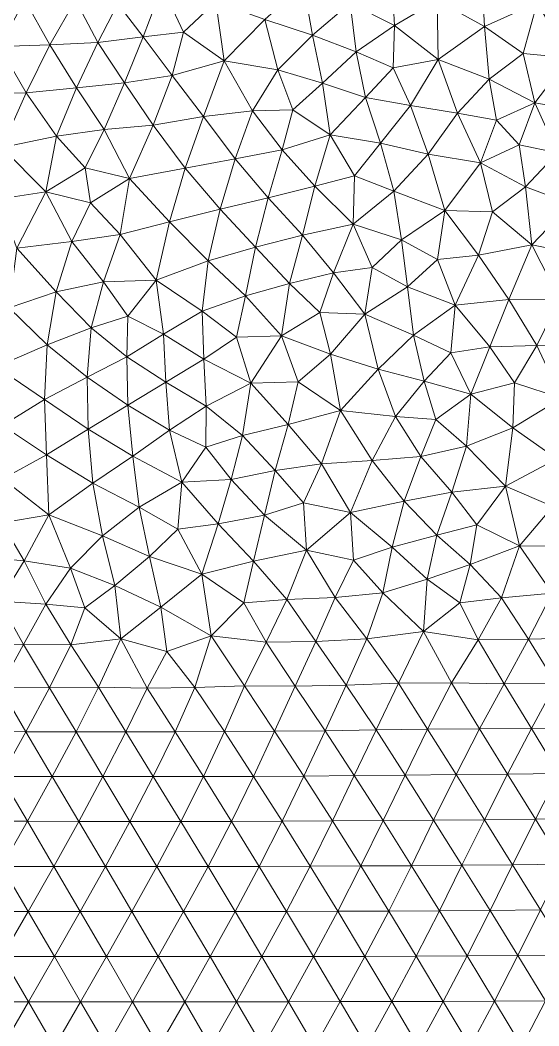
# Model space of a CAD drawing. Extents: x 1.2 to 53.9, y -43.5 to 3.2.
# Drawn here: x 10.079 to 12.069, y -39.283 to -35.426 of the extents above; entities that cross this region are included whole.
import ezdxf

# ---------------------------------------------------------------- set-up
doc = ezdxf.new("R2010")
doc.units = 0
doc.header["$MEASUREMENT"] = 0
doc.layers.add('layer', color=7, linetype='Continuous')

msp = doc.modelspace()

# ---------------------------------------------------------------- linework, layer by layer
at = {"layer": 'layer', "color": 47, "lineweight": 9}
for points in [[(11.5152, -35.4469), (11.5037, -35.2386), (11.3451, -35.3618)], [(11.5152, -35.4469), (11.679, -35.3507), (11.5037, -35.2386)], [(11.679, -35.3507), (11.8606, -35.4507), (11.8482, -35.2153)], [(11.8606, -35.4507), (12.0628, -35.3602), (11.8482, -35.2153)], [(11.2001, -35.4845), (11.1663, -35.2901), (11.0174, -35.4242)], [(11.2001, -35.4845), (11.3451, -35.3618), (11.1663, -35.2901)], [(10.5506, -35.491), (10.624, -35.2973), (10.4533, -35.3641)], [(10.7057, -35.4726), (10.624, -35.2973), (10.5506, -35.491)], [(10.7057, -35.4726), (10.8303, -35.3569), (10.624, -35.2973)], [(10.0973, -35.3496), (9.899, -35.3515), (9.9986, -35.5273)], [(10.0973, -35.3496), (9.9986, -35.5273), (10.1934, -35.5207)], [(10.2909, -35.3487), (10.0973, -35.3496), (10.1934, -35.5207)], [(10.3773, -35.5122), (10.2909, -35.3487), (10.1934, -35.5207)], [(10.3773, -35.5122), (10.4533, -35.3641), (10.2909, -35.3487)], [(10.5506, -35.491), (10.4533, -35.3641), (10.3773, -35.5122)], [(10.8618, -35.5826), (10.8303, -35.3569), (10.7057, -35.4726)], [(10.8618, -35.5826), (11.0174, -35.4242), (10.8303, -35.3569)], [(11.3689, -35.5485), (11.3451, -35.3618), (11.2001, -35.4845)], [(11.3689, -35.5485), (11.5152, -35.4469), (11.3451, -35.3618)], [(11.683, -35.5773), (11.679, -35.3507), (11.5152, -35.4469)], [(11.683, -35.5773), (11.8606, -35.4507), (11.679, -35.3507)], [(11.8606, -35.4507), (12.0087, -35.5547), (12.0628, -35.3602)], [(12.0087, -35.5547), (12.1852, -35.571), (12.0628, -35.3602)], [(12.1852, -35.571), (12.2976, -35.3851), (12.0628, -35.3602)], [(11.068, -35.6171), (11.0174, -35.4242), (10.8618, -35.5826)], [(11.068, -35.6171), (11.2001, -35.4845), (11.0174, -35.4242)], [(10.6617, -35.639), (10.7057, -35.4726), (10.5506, -35.491)], [(10.8618, -35.5826), (10.7057, -35.4726), (10.6617, -35.639)], [(11.51, -35.6089), (11.5152, -35.4469), (11.3689, -35.5485)], [(11.683, -35.5773), (11.5152, -35.4469), (11.51, -35.6089)], [(11.8787, -35.6526), (11.8606, -35.4507), (11.683, -35.5773)], [(11.8787, -35.6526), (12.0087, -35.5547), (11.8606, -35.4507)], [(10.1934, -35.5207), (9.9986, -35.5273), (10.1023, -35.7048)], [(10.2954, -35.6866), (10.1934, -35.5207), (10.1023, -35.7048)], [(10.2954, -35.6866), (10.3773, -35.5122), (10.1934, -35.5207)], [(10.4795, -35.6668), (10.3773, -35.5122), (10.2954, -35.6866)], [(10.4795, -35.6668), (10.5506, -35.491), (10.3773, -35.5122)], [(10.6617, -35.639), (10.5506, -35.491), (10.4795, -35.6668)], [(11.2387, -35.6681), (11.2001, -35.4845), (11.068, -35.6171)], [(11.2387, -35.6681), (11.3689, -35.5485), (11.2001, -35.4845)], [(10.1023, -35.7048), (9.9986, -35.5273), (9.9007, -35.7106)], [(11.4042, -35.7233), (11.3689, -35.5485), (11.2387, -35.6681)], [(11.51, -35.6089), (11.3689, -35.5485), (11.4042, -35.7233)], [(12.0543, -35.7435), (12.0087, -35.5547), (11.8787, -35.6526)], [(12.0543, -35.7435), (12.1852, -35.571), (12.0087, -35.5547)], [(10.7828, -35.796), (10.8618, -35.5826), (10.6617, -35.639)], [(10.9701, -35.7744), (10.8618, -35.5826), (10.7828, -35.796)], [(10.9701, -35.7744), (11.068, -35.6171), (10.8618, -35.5826)], [(11.5771, -35.7543), (11.683, -35.5773), (11.51, -35.6089)], [(11.7565, -35.7838), (11.683, -35.5773), (11.5771, -35.7543)], [(11.7565, -35.7838), (11.8787, -35.6526), (11.683, -35.5773)], [(12.2646, -35.7806), (12.1852, -35.571), (12.0543, -35.7435)], [(11.1253, -35.77), (11.068, -35.6171), (10.9701, -35.7744)], [(11.1253, -35.77), (11.2387, -35.6681), (11.068, -35.6171)], [(11.5771, -35.7543), (11.51, -35.6089), (11.4042, -35.7233)], [(10.4017, -35.8464), (10.4795, -35.6668), (10.2954, -35.6866)], [(10.5894, -35.8292), (10.4795, -35.6668), (10.4017, -35.8464)], [(10.5894, -35.8292), (10.6617, -35.639), (10.4795, -35.6668)], [(10.7828, -35.796), (10.6617, -35.639), (10.5894, -35.8292)], [(11.2691, -35.8669), (11.2387, -35.6681), (11.1253, -35.77)], [(11.2691, -35.8669), (11.4042, -35.7233), (11.2387, -35.6681)], [(11.9067, -35.8103), (11.8787, -35.6526), (11.7565, -35.7838)], [(12.0543, -35.7435), (11.8787, -35.6526), (11.9067, -35.8103)], [(10.0082, -35.9149), (10.1023, -35.7048), (9.9007, -35.7106)], [(10.2187, -35.8713), (10.1023, -35.7048), (10.0082, -35.9149)], [(10.2187, -35.8713), (10.2954, -35.6866), (10.1023, -35.7048)], [(10.4017, -35.8464), (10.2954, -35.6866), (10.2187, -35.8713)], [(11.4617, -35.8978), (11.4042, -35.7233), (11.2691, -35.8669)], [(11.4617, -35.8978), (11.5771, -35.7543), (11.4042, -35.7233)], [(11.994, -35.9047), (12.0543, -35.7435), (11.9067, -35.8103)], [(12.1414, -35.9351), (12.0543, -35.7435), (11.994, -35.9047)], [(12.1414, -35.9351), (12.2646, -35.7806), (12.0543, -35.7435)], [(10.9035, -35.958), (10.9701, -35.7744), (10.7828, -35.796)], [(11.0838, -35.9236), (10.9701, -35.7744), (10.9035, -35.958)], [(11.0838, -35.9236), (11.1253, -35.77), (10.9701, -35.7744)], [(11.2691, -35.8669), (11.1253, -35.77), (11.0838, -35.9236)], [(11.644, -35.9407), (11.5771, -35.7543), (11.4617, -35.8978)], [(11.644, -35.9407), (11.7565, -35.7838), (11.5771, -35.7543)], [(11.846, -35.9741), (11.7565, -35.7838), (11.644, -35.9407)], [(11.846, -35.9741), (11.9067, -35.8103), (11.7565, -35.7838)], [(10.4988, -36.0338), (10.5894, -35.8292), (10.4017, -35.8464)], [(10.4988, -36.0338), (10.7119, -35.9947), (10.5894, -35.8292)], [(10.7119, -35.9947), (10.7828, -35.796), (10.5894, -35.8292)], [(10.7119, -35.9947), (10.9035, -35.958), (10.7828, -35.796)], [(11.994, -35.9047), (11.9067, -35.8103), (11.846, -35.9741)], [(10.3285, -35.9923), (10.4017, -35.8464), (10.2187, -35.8713)], [(10.4988, -36.0338), (10.4017, -35.8464), (10.3285, -35.9923)], [(11.2098, -36.0637), (11.2691, -35.8669), (11.0838, -35.9236)], [(11.2098, -36.0637), (11.3617, -36.0235), (11.2691, -35.8669)], [(11.3617, -36.0235), (11.4617, -35.8978), (11.2691, -35.8669)], [(10.1768, -36.0846), (10.2187, -35.8713), (10.0082, -35.9149)], [(10.1768, -36.0846), (10.3285, -35.9923), (10.2187, -35.8713)], [(11.5125, -36.0823), (11.4617, -35.8978), (11.3617, -36.0235)], [(11.5125, -36.0823), (11.644, -35.9407), (11.4617, -35.8978)], [(12.0185, -36.0657), (11.994, -35.9047), (11.846, -35.9741)], [(12.0185, -36.0657), (12.1414, -35.9351), (11.994, -35.9047)], [(10.1768, -36.0846), (10.0082, -35.9149), (9.9931, -36.1128)], [(11.0305, -36.1077), (11.0838, -35.9236), (10.9035, -35.958)], [(11.0305, -36.1077), (11.2098, -36.0637), (11.0838, -35.9236)], [(11.708, -36.1568), (11.644, -35.9407), (11.5125, -36.0823)], [(11.708, -36.1568), (11.846, -35.9741), (11.644, -35.9407)], [(12.1935, -36.1316), (12.1414, -35.9351), (12.0185, -36.0657)], [(10.8461, -36.1513), (10.9035, -35.958), (10.7119, -35.9947)], [(10.8461, -36.1513), (11.0305, -36.1077), (10.9035, -35.958)], [(11.8911, -36.1622), (11.846, -35.9741), (11.708, -36.1568)], [(11.8911, -36.1622), (12.0185, -36.0657), (11.846, -35.9741)], [(10.3483, -36.1267), (10.3285, -35.9923), (10.1768, -36.0846)], [(10.3483, -36.1267), (10.4988, -36.0338), (10.3285, -35.9923)], [(10.6525, -36.2), (10.7119, -35.9947), (10.4988, -36.0338)], [(10.6525, -36.2), (10.8461, -36.1513), (10.7119, -35.9947)], [(10.4621, -36.248), (10.4988, -36.0338), (10.3483, -36.1267)], [(10.4621, -36.248), (10.6525, -36.2), (10.4988, -36.0338)], [(11.3567, -36.2087), (11.3617, -36.0235), (11.2098, -36.0637)], [(11.3567, -36.2087), (11.5125, -36.0823), (11.3617, -36.0235)], [(10.0656, -36.3006), (10.1768, -36.0846), (9.9931, -36.1128)], [(10.2772, -36.2757), (10.1768, -36.0846), (10.0656, -36.3006)], [(10.2772, -36.2757), (10.3483, -36.1267), (10.1768, -36.0846)], [(11.1618, -36.2516), (11.2098, -36.0637), (11.0305, -36.1077)], [(11.1618, -36.2516), (11.3567, -36.2087), (11.2098, -36.0637)], [(11.5419, -36.2694), (11.5125, -36.0823), (11.3567, -36.2087)], [(11.5419, -36.2694), (11.708, -36.1568), (11.5125, -36.0823)], [(12.0428, -36.2876), (12.0185, -36.0657), (11.8911, -36.1622)], [(12.0428, -36.2876), (12.1935, -36.1316), (12.0185, -36.0657)], [(10.4621, -36.248), (10.3483, -36.1267), (10.2772, -36.2757)], [(10.982, -36.297), (11.0305, -36.1077), (10.8461, -36.1513)], [(10.982, -36.297), (11.1618, -36.2516), (11.0305, -36.1077)], [(12.2548, -36.3299), (12.1935, -36.1316), (12.0428, -36.2876)], [(10.8, -36.3498), (10.8461, -36.1513), (10.6525, -36.2)], [(10.8, -36.3498), (10.982, -36.297), (10.8461, -36.1513)], [(11.6805, -36.3448), (11.708, -36.1568), (11.5419, -36.2694)], [(11.6805, -36.3448), (11.8379, -36.3283), (11.708, -36.1568)], [(11.8379, -36.3283), (11.8911, -36.1622), (11.708, -36.1568)], [(11.8379, -36.3283), (12.0428, -36.2876), (11.8911, -36.1622)], [(10.6011, -36.4231), (10.6525, -36.2), (10.4621, -36.248)], [(10.6011, -36.4231), (10.8, -36.3498), (10.6525, -36.2)], [(11.2814, -36.3959), (11.3567, -36.2087), (11.1618, -36.2516)], [(11.4292, -36.3755), (11.3567, -36.2087), (11.2814, -36.3959)], [(11.4292, -36.3755), (11.5419, -36.2694), (11.3567, -36.2087)], [(10.3981, -36.4296), (10.4621, -36.248), (10.2772, -36.2757)], [(10.6011, -36.4231), (10.4621, -36.248), (10.3981, -36.4296)], [(11.1126, -36.4359), (11.1618, -36.2516), (10.982, -36.297)], [(11.2814, -36.3959), (11.1618, -36.2516), (11.1126, -36.4359)], [(10.2174, -36.4682), (10.2772, -36.2757), (10.0656, -36.3006)], [(10.2174, -36.4682), (10.3981, -36.4296), (10.2772, -36.2757)], [(11.5651, -36.4496), (11.5419, -36.2694), (11.4292, -36.3755)], [(11.5651, -36.4496), (11.6805, -36.3448), (11.5419, -36.2694)], [(11.954, -36.4979), (12.0428, -36.2876), (11.8379, -36.3283)], [(12.1491, -36.4961), (12.0428, -36.2876), (11.954, -36.4979)], [(12.1491, -36.4961), (12.2548, -36.3299), (12.0428, -36.2876)], [(10.0373, -36.5294), (10.2174, -36.4682), (10.0656, -36.3006)], [(10.9433, -36.4843), (10.982, -36.297), (10.8, -36.3498)], [(11.1126, -36.4359), (10.982, -36.297), (10.9433, -36.4843)], [(11.7487, -36.5196), (11.8379, -36.3283), (11.6805, -36.3448)], [(11.954, -36.4979), (11.8379, -36.3283), (11.7487, -36.5196)], [(10.7772, -36.5427), (10.8, -36.3498), (10.6011, -36.4231)], [(10.9433, -36.4843), (10.8, -36.3498), (10.7772, -36.5427)], [(11.7487, -36.5196), (11.6805, -36.3448), (11.5651, -36.4496)], [(11.2289, -36.5472), (11.2814, -36.3959), (11.1126, -36.4359)], [(11.4019, -36.5539), (11.2814, -36.3959), (11.2289, -36.5472)], [(11.4019, -36.5539), (11.4292, -36.3755), (11.2814, -36.3959)], [(11.5651, -36.4496), (11.4292, -36.3755), (11.4019, -36.5539)], [(10.3509, -36.6071), (10.3981, -36.4296), (10.2174, -36.4682)], [(10.3509, -36.6071), (10.4922, -36.5614), (10.3981, -36.4296)], [(10.4922, -36.5614), (10.6011, -36.4231), (10.3981, -36.4296)], [(10.6289, -36.6308), (10.6011, -36.4231), (10.4922, -36.5614)], [(10.7772, -36.5427), (10.6011, -36.4231), (10.6289, -36.6308)], [(11.0816, -36.6366), (11.1126, -36.4359), (10.9433, -36.4843)], [(11.2289, -36.5472), (11.1126, -36.4359), (11.0816, -36.6366)], [(10.1822, -36.6723), (10.2174, -36.4682), (10.0373, -36.5294)], [(10.1822, -36.6723), (10.3509, -36.6071), (10.2174, -36.4682)], [(10.9094, -36.6421), (10.9433, -36.4843), (10.7772, -36.5427)], [(11.0816, -36.6366), (10.9433, -36.4843), (10.9094, -36.6421)], [(11.5883, -36.6346), (11.5651, -36.4496), (11.4019, -36.5539)], [(11.7487, -36.5196), (11.5651, -36.4496), (11.5883, -36.6346)], [(11.7316, -36.702), (11.7487, -36.5196), (11.5883, -36.6346)], [(11.8808, -36.6792), (11.7487, -36.5196), (11.7316, -36.702)], [(11.8808, -36.6792), (11.954, -36.4979), (11.7487, -36.5196)], [(12.0615, -36.6743), (11.954, -36.4979), (11.8808, -36.6792)], [(12.0615, -36.6743), (12.1491, -36.4961), (11.954, -36.4979)], [(12.2497, -36.6752), (12.1491, -36.4961), (12.0615, -36.6743)], [(9.9866, -36.7558), (10.1822, -36.6723), (10.0373, -36.5294)], [(10.4878, -36.7183), (10.4922, -36.5614), (10.3509, -36.6071)], [(10.6289, -36.6308), (10.4922, -36.5614), (10.4878, -36.7183)], [(10.7843, -36.7261), (10.7772, -36.5427), (10.6289, -36.6308)], [(10.9094, -36.6421), (10.7772, -36.5427), (10.7843, -36.7261)], [(11.2697, -36.7073), (11.2289, -36.5472), (11.0816, -36.6366)], [(11.2697, -36.7073), (11.4019, -36.5539), (11.2289, -36.5472)], [(11.4526, -36.7647), (11.4019, -36.5539), (11.2697, -36.7073)], [(11.5883, -36.6346), (11.4019, -36.5539), (11.4526, -36.7647)], [(10.3357, -36.7956), (10.3509, -36.6071), (10.1822, -36.6723)], [(10.4878, -36.7183), (10.3509, -36.6071), (10.3357, -36.7956)], [(10.6381, -36.8143), (10.6289, -36.6308), (10.4878, -36.7183)], [(10.7843, -36.7261), (10.6289, -36.6308), (10.6381, -36.8143)], [(10.9644, -36.8183), (11.0816, -36.6366), (10.9094, -36.6421)], [(11.146, -36.8138), (11.0816, -36.6366), (10.9644, -36.8183)], [(11.146, -36.8138), (11.2697, -36.7073), (11.0816, -36.6366)], [(11.6291, -36.8116), (11.5883, -36.6346), (11.4526, -36.7647)], [(11.6291, -36.8116), (11.7316, -36.702), (11.5883, -36.6346)], [(10.1717, -36.8816), (10.1822, -36.6723), (9.9866, -36.7558)], [(10.3357, -36.7956), (10.1822, -36.6723), (10.1717, -36.8816)], [(10.9644, -36.8183), (10.9094, -36.6421), (10.7843, -36.7261)], [(11.9759, -36.8168), (12.0615, -36.6743), (11.8808, -36.6792)], [(12.1561, -36.8763), (12.0615, -36.6743), (11.9759, -36.8168)], [(12.1561, -36.8763), (12.2497, -36.6752), (12.0615, -36.6743)], [(11.3083, -36.9237), (11.2697, -36.7073), (11.146, -36.8138)], [(11.4526, -36.7647), (11.2697, -36.7073), (11.3083, -36.9237)], [(11.8081, -36.8605), (11.7316, -36.702), (11.6291, -36.8116)], [(11.8081, -36.8605), (11.8808, -36.6792), (11.7316, -36.702)], [(11.9759, -36.8168), (11.8808, -36.6792), (11.8081, -36.8605)], [(10.1717, -36.8816), (9.9866, -36.7558), (10.0115, -36.9813)], [(10.4924, -36.9033), (10.4878, -36.7183), (10.3357, -36.7956)], [(10.6381, -36.8143), (10.4878, -36.7183), (10.4924, -36.9033)], [(10.7927, -36.9074), (10.7843, -36.7261), (10.6381, -36.8143)], [(10.9644, -36.8183), (10.7843, -36.7261), (10.7927, -36.9074)], [(11.5186, -36.9464), (11.4526, -36.7647), (11.3083, -36.9237)], [(11.5186, -36.9464), (11.6291, -36.8116), (11.4526, -36.7647)], [(10.34, -36.9955), (10.3357, -36.7956), (10.1717, -36.8816)], [(10.4924, -36.9033), (10.3357, -36.7956), (10.34, -36.9955)], [(10.6519, -36.9985), (10.6381, -36.8143), (10.4924, -36.9033)], [(10.7927, -36.9074), (10.6381, -36.8143), (10.6519, -36.9985)], [(10.9327, -37.0192), (10.9644, -36.8183), (10.7927, -36.9074)], [(11.1071, -36.9775), (10.9644, -36.8183), (10.9327, -37.0192)], [(11.1071, -36.9775), (11.146, -36.8138), (10.9644, -36.8183)], [(11.3083, -36.9237), (11.146, -36.8138), (11.1071, -36.9775)], [(11.6735, -36.9576), (11.6291, -36.8116), (11.5186, -36.9464)], [(11.8081, -36.8605), (11.6291, -36.8116), (11.6735, -36.9576)], [(11.9695, -36.9904), (11.9759, -36.8168), (11.8081, -36.8605)], [(12.1561, -36.8763), (11.9759, -36.8168), (11.9695, -36.9904)], [(11.7914, -37.0609), (11.8081, -36.8605), (11.6735, -36.9576)], [(11.9695, -36.9904), (11.8081, -36.8605), (11.7914, -37.0609)], [(10.1801, -37.0941), (10.1717, -36.8816), (10.0115, -36.9813)], [(10.34, -36.9955), (10.1717, -36.8816), (10.1801, -37.0941)], [(10.5112, -37.0989), (10.4924, -36.9033), (10.34, -36.9955)], [(10.6519, -36.9985), (10.4924, -36.9033), (10.5112, -37.0989)], [(10.7913, -37.0636), (10.7927, -36.9074), (10.6519, -36.9985)], [(10.9327, -37.0192), (10.7927, -36.9074), (10.7913, -37.0636)], [(12.1389, -37.1086), (12.1561, -36.8763), (11.9695, -36.9904)], [(11.2354, -37.1285), (11.3083, -36.9237), (11.1071, -36.9775)], [(11.4296, -37.1149), (11.3083, -36.9237), (11.2354, -37.1285)], [(11.4296, -37.1149), (11.5186, -36.9464), (11.3083, -36.9237)], [(11.617, -37.0999), (11.5186, -36.9464), (11.4296, -37.1149)], [(11.6735, -36.9576), (11.5186, -36.9464), (11.617, -37.0999)], [(10.1801, -37.0941), (10.0115, -36.9813), (10.013, -37.1849)], [(11.0572, -37.1538), (11.1071, -36.9775), (10.9327, -37.0192)], [(11.2354, -37.1285), (11.1071, -36.9775), (11.0572, -37.1538)], [(11.7914, -37.0609), (11.6735, -36.9576), (11.617, -37.0999)], [(10.3576, -37.2017), (10.34, -36.9955), (10.1801, -37.0941)], [(10.5112, -37.0989), (10.34, -36.9955), (10.3576, -37.2017)], [(10.699, -37.1982), (10.6519, -36.9985), (10.5112, -37.0989)], [(10.699, -37.1982), (10.7913, -37.0636), (10.6519, -36.9985)], [(10.8883, -37.1877), (10.9327, -37.0192), (10.7913, -37.0636)], [(11.0572, -37.1538), (10.9327, -37.0192), (10.8883, -37.1877)], [(11.9412, -37.2141), (11.9695, -36.9904), (11.7914, -37.0609)], [(12.1389, -37.1086), (11.9695, -36.9904), (11.9412, -37.2141)], [(10.8883, -37.1877), (10.7913, -37.0636), (10.699, -37.1982)], [(11.7354, -37.2362), (11.7914, -37.0609), (11.617, -37.0999)], [(11.9412, -37.2141), (11.7914, -37.0609), (11.7354, -37.2362)], [(10.1887, -37.3235), (10.1801, -37.0941), (10.013, -37.1849)], [(10.3576, -37.2017), (10.1801, -37.0941), (10.1887, -37.3235)], [(10.5356, -37.2947), (10.5112, -37.0989), (10.3576, -37.2017)], [(10.699, -37.1982), (10.5112, -37.0989), (10.5356, -37.2947)], [(11.617, -37.0999), (11.4296, -37.1149), (11.5519, -37.2708)], [(11.7354, -37.2362), (11.617, -37.0999), (11.5519, -37.2708)], [(11.1663, -37.2772), (11.2354, -37.1285), (11.0572, -37.1538)], [(11.3463, -37.3143), (11.2354, -37.1285), (11.1663, -37.2772)], [(11.3463, -37.3143), (11.4296, -37.1149), (11.2354, -37.1285)], [(11.5519, -37.2708), (11.4296, -37.1149), (11.3463, -37.3143)], [(12.1223, -37.2917), (12.1389, -37.1086), (11.9412, -37.2141)], [(11.0164, -37.3244), (11.0572, -37.1538), (10.8883, -37.1877)], [(11.1663, -37.2772), (11.0572, -37.1538), (11.0164, -37.3244)], [(10.1887, -37.3235), (10.013, -37.1849), (10.0086, -37.3548)], [(10.3949, -37.4042), (10.3576, -37.2017), (10.1887, -37.3235)], [(10.5356, -37.2947), (10.3576, -37.2017), (10.3949, -37.4042)], [(10.6835, -37.3783), (10.699, -37.1982), (10.5356, -37.2947)], [(10.8386, -37.3583), (10.699, -37.1982), (10.6835, -37.3783)], [(10.8386, -37.3583), (10.8883, -37.1877), (10.699, -37.1982)], [(11.0164, -37.3244), (10.8883, -37.1877), (10.8386, -37.3583)], [(11.8314, -37.3624), (11.9412, -37.2141), (11.7354, -37.2362)], [(11.995, -37.4421), (11.9412, -37.2141), (11.8314, -37.3624)], [(11.995, -37.4421), (12.1223, -37.2917), (11.9412, -37.2141)], [(11.6784, -37.4015), (11.7354, -37.2362), (11.5519, -37.2708)], [(11.8314, -37.3624), (11.7354, -37.2362), (11.6784, -37.4015)], [(10.5747, -37.4839), (10.5356, -37.2947), (10.3949, -37.4042)], [(10.6835, -37.3783), (10.5356, -37.2947), (10.5747, -37.4839)], [(11.178, -37.4589), (11.1663, -37.2772), (11.0164, -37.3244)], [(11.3463, -37.3143), (11.1663, -37.2772), (11.178, -37.4589)], [(11.5519, -37.2708), (11.3463, -37.3143), (11.5069, -37.4475)], [(11.6784, -37.4015), (11.5519, -37.2708), (11.5069, -37.4475)], [(12.2171, -37.4443), (12.1223, -37.2917), (11.995, -37.4421)], [(10.0939, -37.5005), (10.1887, -37.3235), (10.0086, -37.3548)], [(10.2715, -37.5277), (10.1887, -37.3235), (10.0939, -37.5005)], [(10.3949, -37.4042), (10.1887, -37.3235), (10.2715, -37.5277)], [(10.9739, -37.5016), (11.0164, -37.3244), (10.8386, -37.3583)], [(11.178, -37.4589), (11.0164, -37.3244), (10.9739, -37.5016)], [(11.3574, -37.4976), (11.3463, -37.3143), (11.178, -37.4589)], [(11.5069, -37.4475), (11.3463, -37.3143), (11.3574, -37.4976)], [(10.0939, -37.5005), (10.0086, -37.3548), (9.9112, -37.4835)], [(10.7762, -37.551), (10.8386, -37.3583), (10.6835, -37.3783)], [(10.9739, -37.5016), (10.8386, -37.3583), (10.7762, -37.551)], [(11.806, -37.5141), (11.8314, -37.3624), (11.6784, -37.4015)], [(11.995, -37.4421), (11.8314, -37.3624), (11.806, -37.5141)], [(10.4426, -37.595), (10.3949, -37.4042), (10.2715, -37.5277)], [(10.5747, -37.4839), (10.3949, -37.4042), (10.4426, -37.595)], [(10.7762, -37.551), (10.6835, -37.3783), (10.5747, -37.4839)], [(11.6413, -37.5706), (11.6784, -37.4015), (11.5069, -37.4475)], [(11.806, -37.5141), (11.6784, -37.4015), (11.6413, -37.5706)], [(11.5069, -37.4475), (11.3574, -37.4976), (11.4703, -37.6221)], [(11.6413, -37.5706), (11.5069, -37.4475), (11.4703, -37.6221)], [(11.9254, -37.6413), (11.995, -37.4421), (11.806, -37.5141)], [(12.1202, -37.624), (11.995, -37.4421), (11.9254, -37.6413)], [(12.1202, -37.624), (12.2171, -37.4443), (11.995, -37.4421)], [(9.9112, -37.4835), (9.9987, -37.6544), (10.0939, -37.5005)], [(10.6188, -37.6775), (10.5747, -37.4839), (10.4426, -37.595)], [(10.7762, -37.551), (10.5747, -37.4839), (10.6188, -37.6775)], [(11.1018, -37.6482), (11.178, -37.4589), (10.9739, -37.5016)], [(11.2876, -37.6405), (11.178, -37.4589), (11.1018, -37.6482)], [(11.3574, -37.4976), (11.178, -37.4589), (11.2876, -37.6405)], [(9.9987, -37.6544), (10.1775, -37.6664), (10.0939, -37.5005)], [(10.2715, -37.5277), (10.0939, -37.5005), (10.1775, -37.6664)], [(10.9366, -37.6616), (10.9739, -37.5016), (10.7762, -37.551)], [(11.1018, -37.6482), (10.9739, -37.5016), (10.9366, -37.6616)], [(11.4703, -37.6221), (11.3574, -37.4976), (11.2876, -37.6405)], [(11.766, -37.6608), (11.806, -37.5141), (11.6413, -37.5706)], [(11.9254, -37.6413), (11.806, -37.5141), (11.766, -37.6608)], [(10.3277, -37.6805), (10.2715, -37.5277), (10.1775, -37.6664)], [(10.4426, -37.595), (10.2715, -37.5277), (10.3277, -37.6805)], [(10.8122, -37.7882), (10.7762, -37.551), (10.6188, -37.6775)], [(10.8122, -37.7882), (10.9366, -37.6616), (10.7762, -37.551)], [(10.4648, -37.7989), (10.4426, -37.595), (10.3277, -37.6805)], [(10.4648, -37.7989), (10.6188, -37.6775), (10.4426, -37.595)], [(11.6262, -37.7707), (11.6413, -37.5706), (11.4703, -37.6221)], [(11.6262, -37.7707), (11.766, -37.6608), (11.6413, -37.5706)], [(11.214, -37.8099), (11.2876, -37.6405), (11.1018, -37.6482)], [(11.214, -37.8099), (11.4093, -37.7985), (11.2876, -37.6405)], [(11.4093, -37.7985), (11.4703, -37.6221), (11.2876, -37.6405)], [(11.4093, -37.7985), (11.6262, -37.7707), (11.4703, -37.6221)], [(11.8358, -37.8026), (11.9254, -37.6413), (11.766, -37.6608)], [(12.0299, -37.801), (11.9254, -37.6413), (11.8358, -37.8026)], [(12.0299, -37.801), (12.1202, -37.624), (11.9254, -37.6413)], [(12.2287, -37.7953), (12.1202, -37.624), (12.0299, -37.801)], [(9.9035, -37.816), (10.0918, -37.821), (9.9987, -37.6544)], [(9.9987, -37.6544), (10.0918, -37.821), (10.1775, -37.6664)], [(10.0918, -37.821), (10.2734, -37.8219), (10.1775, -37.6664)], [(10.1775, -37.6664), (10.2734, -37.8219), (10.3277, -37.6805)], [(10.2734, -37.8219), (10.4648, -37.7989), (10.3277, -37.6805)], [(10.4648, -37.7989), (10.6423, -37.8479), (10.6188, -37.6775)], [(10.6423, -37.8479), (10.8122, -37.7882), (10.6188, -37.6775)], [(10.8122, -37.7882), (11.0228, -37.8121), (10.9366, -37.6616)], [(11.0228, -37.8121), (11.1018, -37.6482), (10.9366, -37.6616)], [(11.0228, -37.8121), (11.214, -37.8099), (11.1018, -37.6482)], [(11.8358, -37.8026), (11.766, -37.6608), (11.6262, -37.7707)], [(10.7495, -37.986), (10.8122, -37.7882), (10.6423, -37.8479)], [(10.9396, -37.9796), (10.8122, -37.7882), (10.7495, -37.986)], [(10.9396, -37.9796), (11.0228, -37.8121), (10.8122, -37.7882)], [(11.5305, -37.9685), (11.6262, -37.7707), (11.4093, -37.7985)], [(11.7347, -37.9677), (11.6262, -37.7707), (11.5305, -37.9685)], [(11.7347, -37.9677), (11.8358, -37.8026), (11.6262, -37.7707)], [(12.1343, -37.9698), (12.2287, -37.7953), (12.0299, -37.801)], [(9.9035, -37.816), (10.0007, -37.9857), (10.0918, -37.821)], [(10.0007, -37.9857), (10.191, -37.9867), (10.0918, -37.821)], [(10.0918, -37.821), (10.191, -37.9867), (10.2734, -37.8219)], [(10.191, -37.9867), (10.3799, -37.9839), (10.2734, -37.8219)], [(10.2734, -37.8219), (10.3799, -37.9839), (10.4648, -37.7989)], [(10.3799, -37.9839), (10.5664, -37.9877), (10.4648, -37.7989)], [(10.5664, -37.9877), (10.6423, -37.8479), (10.4648, -37.7989)], [(11.1348, -37.981), (11.0228, -37.8121), (10.9396, -37.9796)], [(11.1348, -37.981), (11.214, -37.8099), (11.0228, -37.8121)], [(11.3298, -37.9768), (11.214, -37.8099), (11.1348, -37.981)], [(11.3298, -37.9768), (11.4093, -37.7985), (11.214, -37.8099)], [(11.5305, -37.9685), (11.4093, -37.7985), (11.3298, -37.9768)], [(11.9357, -37.9717), (11.8358, -37.8026), (11.7347, -37.9677)], [(11.9357, -37.9717), (12.0299, -37.801), (11.8358, -37.8026)], [(12.1343, -37.9698), (12.0299, -37.801), (11.9357, -37.9717)], [(10.7495, -37.986), (10.6423, -37.8479), (10.5664, -37.9877)], [(9.9057, -38.1549), (10.1006, -38.1557), (10.0007, -37.9857)], [(10.0007, -37.9857), (10.1006, -38.1557), (10.191, -37.9867)], [(10.1006, -38.1557), (10.2935, -38.1556), (10.191, -37.9867)], [(10.191, -37.9867), (10.2935, -38.1556), (10.3799, -37.9839)], [(10.2935, -38.1556), (10.4843, -38.156), (10.3799, -37.9839)], [(10.3799, -37.9839), (10.4843, -38.156), (10.5664, -37.9877)], [(10.4843, -38.156), (10.6734, -38.1563), (10.5664, -37.9877)], [(10.6734, -38.1563), (10.7495, -37.986), (10.5664, -37.9877)], [(10.8628, -38.1549), (10.7495, -37.986), (10.6734, -38.1563)], [(10.8628, -38.1549), (10.9396, -37.9796), (10.7495, -37.986)], [(11.0548, -38.1533), (10.9396, -37.9796), (10.8628, -38.1549)], [(11.0548, -38.1533), (11.1348, -37.981), (10.9396, -37.9796)], [(11.2487, -38.1516), (11.1348, -37.981), (11.0548, -38.1533)], [(11.2487, -38.1516), (11.3298, -37.9768), (11.1348, -37.981)], [(11.4444, -38.1483), (11.3298, -37.9768), (11.2487, -38.1516)], [(11.4444, -38.1483), (11.5305, -37.9685), (11.3298, -37.9768)], [(11.6426, -38.1454), (11.5305, -37.9685), (11.4444, -38.1483)], [(11.6426, -38.1454), (11.7347, -37.9677), (11.5305, -37.9685)], [(11.8418, -38.1444), (11.7347, -37.9677), (11.6426, -38.1454)], [(11.8418, -38.1444), (11.9357, -37.9717), (11.7347, -37.9677)], [(12.0405, -38.1433), (11.9357, -37.9717), (11.8418, -38.1444)], [(12.0405, -38.1433), (12.1343, -37.9698), (11.9357, -37.9717)], [(12.239, -38.1408), (12.1343, -37.9698), (12.0405, -38.1433)], [(11.752, -38.3196), (11.8418, -38.1444), (11.6426, -38.1454)], [(11.9489, -38.3176), (11.8418, -38.1444), (11.752, -38.3196)], [(11.9489, -38.3176), (12.0405, -38.1433), (11.8418, -38.1444)], [(12.1461, -38.3153), (12.0405, -38.1433), (11.9489, -38.3176)], [(12.1461, -38.3153), (12.239, -38.1408), (12.0405, -38.1433)], [(9.9057, -38.1549), (10.0058, -38.3267), (10.1006, -38.1557)], [(10.0058, -38.3267), (10.202, -38.3269), (10.1006, -38.1557)], [(10.1006, -38.1557), (10.202, -38.3269), (10.2935, -38.1556)], [(10.202, -38.3269), (10.3966, -38.3271), (10.2935, -38.1556)], [(10.2935, -38.1556), (10.3966, -38.3271), (10.4843, -38.156)], [(10.3966, -38.3271), (10.5898, -38.3273), (10.4843, -38.156)], [(10.4843, -38.156), (10.5898, -38.3273), (10.6734, -38.1563)], [(10.5898, -38.3273), (10.782, -38.3271), (10.6734, -38.1563)], [(10.6734, -38.1563), (10.782, -38.3271), (10.8628, -38.1549)], [(10.782, -38.3271), (10.9745, -38.3264), (10.8628, -38.1549)], [(10.9745, -38.3264), (11.0548, -38.1533), (10.8628, -38.1549)], [(11.1672, -38.3253), (11.0548, -38.1533), (10.9745, -38.3264)], [(11.1672, -38.3253), (11.2487, -38.1516), (11.0548, -38.1533)], [(11.3609, -38.3236), (11.2487, -38.1516), (11.1672, -38.3253)], [(11.3609, -38.3236), (11.4444, -38.1483), (11.2487, -38.1516)], [(11.5559, -38.3215), (11.4444, -38.1483), (11.3609, -38.3236)], [(11.5559, -38.3215), (11.6426, -38.1454), (11.4444, -38.1483)], [(11.752, -38.3196), (11.6426, -38.1454), (11.5559, -38.3215)], [(9.9085, -38.4987), (10.1067, -38.4989), (10.0058, -38.3267)], [(10.0058, -38.3267), (10.1067, -38.4989), (10.202, -38.3269)], [(10.1067, -38.4989), (10.3039, -38.4991), (10.202, -38.3269)], [(10.202, -38.3269), (10.3039, -38.4991), (10.3966, -38.3271)], [(10.3039, -38.4991), (10.5, -38.4992), (10.3966, -38.3271)], [(10.3966, -38.3271), (10.5, -38.4992), (10.5898, -38.3273)], [(10.5, -38.4992), (10.6953, -38.4992), (10.5898, -38.3273)], [(10.5898, -38.3273), (10.6953, -38.4992), (10.782, -38.3271)], [(10.6953, -38.4992), (10.8898, -38.499), (10.782, -38.3271)], [(10.782, -38.3271), (10.8898, -38.499), (10.9745, -38.3264)], [(10.8898, -38.499), (11.0839, -38.4985), (10.9745, -38.3264)], [(10.9745, -38.3264), (11.0839, -38.4985), (11.1672, -38.3253)], [(11.0839, -38.4985), (11.2777, -38.4976), (11.1672, -38.3253)], [(11.2777, -38.4976), (11.3609, -38.3236), (11.1672, -38.3253)], [(11.4713, -38.4963), (11.3609, -38.3236), (11.2777, -38.4976)], [(11.4713, -38.4963), (11.5559, -38.3215), (11.3609, -38.3236)], [(11.6655, -38.4946), (11.5559, -38.3215), (11.4713, -38.4963)], [(11.6655, -38.4946), (11.752, -38.3196), (11.5559, -38.3215)], [(11.8604, -38.4926), (11.752, -38.3196), (11.6655, -38.4946)], [(11.8604, -38.4926), (11.9489, -38.3176), (11.752, -38.3196)], [(12.056, -38.4903), (11.9489, -38.3176), (11.8604, -38.4926)], [(12.056, -38.4903), (12.1461, -38.3153), (11.9489, -38.3176)], [(12.2521, -38.4876), (12.1461, -38.3153), (12.056, -38.4903)], [(11.9684, -38.6654), (12.056, -38.4903), (11.8604, -38.4926)], [(12.1631, -38.663), (12.056, -38.4903), (11.9684, -38.6654)], [(12.1631, -38.663), (12.2521, -38.4876), (12.056, -38.4903)], [(9.9085, -38.4987), (10.009, -38.6715), (10.1067, -38.4989)], [(10.009, -38.6715), (10.2077, -38.6716), (10.1067, -38.4989)], [(10.1067, -38.4989), (10.2077, -38.6716), (10.3039, -38.4991)], [(10.2077, -38.6716), (10.4058, -38.6717), (10.3039, -38.4991)], [(10.3039, -38.4991), (10.4058, -38.6717), (10.5, -38.4992)], [(10.4058, -38.6717), (10.6032, -38.6718), (10.5, -38.4992)], [(10.5, -38.4992), (10.6032, -38.6718), (10.6953, -38.4992)], [(10.6032, -38.6718), (10.8, -38.6717), (10.6953, -38.4992)], [(10.6953, -38.4992), (10.8, -38.6717), (10.8898, -38.499)], [(10.8, -38.6717), (10.9961, -38.6715), (10.8898, -38.499)], [(10.8898, -38.499), (10.9961, -38.6715), (11.0839, -38.4985)], [(10.9961, -38.6715), (11.1915, -38.671), (11.0839, -38.4985)], [(11.0839, -38.4985), (11.1915, -38.671), (11.2777, -38.4976)], [(11.1915, -38.671), (11.3861, -38.6702), (11.2777, -38.4976)], [(11.2777, -38.4976), (11.3861, -38.6702), (11.4713, -38.4963)], [(11.3861, -38.6702), (11.5803, -38.6691), (11.4713, -38.4963)], [(11.5803, -38.6691), (11.6655, -38.4946), (11.4713, -38.4963)], [(11.7741, -38.6675), (11.6655, -38.4946), (11.5803, -38.6691)], [(11.7741, -38.6675), (11.8604, -38.4926), (11.6655, -38.4946)], [(11.9684, -38.6654), (11.8604, -38.4926), (11.7741, -38.6675)], [(9.9101, -38.8444), (10.1097, -38.8445), (10.009, -38.6715)], [(10.009, -38.6715), (10.1097, -38.8445), (10.2077, -38.6716)], [(10.1097, -38.8445), (10.3088, -38.8445), (10.2077, -38.6716)], [(10.2077, -38.6716), (10.3088, -38.8445), (10.4058, -38.6717)], [(10.3088, -38.8445), (10.5076, -38.8446), (10.4058, -38.6717)], [(10.4058, -38.6717), (10.5076, -38.8446), (10.6032, -38.6718)], [(10.5076, -38.8446), (10.7059, -38.8446), (10.6032, -38.6718)], [(10.6032, -38.6718), (10.7059, -38.8446), (10.8, -38.6717)], [(10.7059, -38.8446), (10.9037, -38.8445), (10.8, -38.6717)], [(10.8, -38.6717), (10.9037, -38.8445), (10.9961, -38.6715)], [(10.9037, -38.8445), (11.1009, -38.8442), (10.9961, -38.6715)], [(10.9961, -38.6715), (11.1009, -38.8442), (11.1915, -38.671)], [(11.1009, -38.8442), (11.2974, -38.8438), (11.1915, -38.671)], [(11.1915, -38.671), (11.2974, -38.8438), (11.3861, -38.6702)], [(11.2974, -38.8438), (11.493, -38.8431), (11.3861, -38.6702)], [(11.3861, -38.6702), (11.493, -38.8431), (11.5803, -38.6691)], [(11.493, -38.8431), (11.6879, -38.842), (11.5803, -38.6691)], [(11.5803, -38.6691), (11.6879, -38.842), (11.7741, -38.6675)], [(11.6879, -38.842), (11.8821, -38.8405), (11.7741, -38.6675)], [(11.8821, -38.8405), (11.9684, -38.6654), (11.7741, -38.6675)], [(12.0761, -38.8385), (11.9684, -38.6654), (11.8821, -38.8405)], [(12.0761, -38.8385), (12.1631, -38.663), (11.9684, -38.6654)], [(11.8821, -38.8405), (11.9892, -39.0138), (12.0761, -38.8385)], [(11.9892, -39.0138), (12.1836, -39.0119), (12.0761, -38.8385)], [(9.9101, -38.8444), (10.0105, -39.0175), (10.1097, -38.8445)], [(10.0105, -39.0175), (10.2103, -39.0176), (10.1097, -38.8445)], [(10.1097, -38.8445), (10.2103, -39.0176), (10.3088, -38.8445)], [(10.2103, -39.0176), (10.4098, -39.0176), (10.3088, -38.8445)], [(10.3088, -38.8445), (10.4098, -39.0176), (10.5076, -38.8446)], [(10.4098, -39.0176), (10.6091, -39.0176), (10.5076, -38.8446)], [(10.5076, -38.8446), (10.6091, -39.0176), (10.7059, -38.8446)], [(10.6091, -39.0176), (10.808, -39.0175), (10.7059, -38.8446)], [(10.7059, -38.8446), (10.808, -39.0175), (10.9037, -38.8445)], [(10.808, -39.0175), (11.0065, -39.0174), (10.9037, -38.8445)], [(10.9037, -38.8445), (11.0065, -39.0174), (11.1009, -38.8442)], [(11.0065, -39.0174), (11.2045, -39.0172), (11.1009, -38.8442)], [(11.1009, -38.8442), (11.2045, -39.0172), (11.2974, -38.8438)], [(11.2045, -39.0172), (11.4019, -39.0168), (11.2974, -38.8438)], [(11.2974, -38.8438), (11.4019, -39.0168), (11.493, -38.8431)], [(11.4019, -39.0168), (11.5985, -39.0162), (11.493, -38.8431)], [(11.493, -38.8431), (11.5985, -39.0162), (11.6879, -38.842)], [(11.5985, -39.0162), (11.7943, -39.0152), (11.6879, -38.842)], [(11.6879, -38.842), (11.7943, -39.0152), (11.8821, -38.8405)], [(11.7943, -39.0152), (11.9892, -39.0138), (11.8821, -38.8405)], [(9.9108, -39.1906), (10.1109, -39.1907), (10.0105, -39.0175)], [(10.0105, -39.0175), (10.1109, -39.1907), (10.2103, -39.0176)], [(10.1109, -39.1907), (10.3108, -39.1907), (10.2103, -39.0176)], [(10.2103, -39.0176), (10.3108, -39.1907), (10.4098, -39.0176)], [(10.3108, -39.1907), (10.5106, -39.1907), (10.4098, -39.0176)], [(10.4098, -39.0176), (10.5106, -39.1907), (10.6091, -39.0176)], [(10.5106, -39.1907), (10.7102, -39.1907), (10.6091, -39.0176)], [(10.6091, -39.0176), (10.7102, -39.1907), (10.808, -39.0175)], [(10.7102, -39.1907), (10.9095, -39.1906), (10.808, -39.0175)], [(10.808, -39.0175), (10.9095, -39.1906), (11.0065, -39.0174)], [(10.9095, -39.1906), (11.1086, -39.1905), (11.0065, -39.0174)], [(11.0065, -39.0174), (11.1086, -39.1905), (11.2045, -39.0172)], [(11.1086, -39.1905), (11.3072, -39.1903), (11.2045, -39.0172)], [(11.2045, -39.0172), (11.3072, -39.1903), (11.4019, -39.0168)], [(11.3072, -39.1903), (11.5053, -39.1899), (11.4019, -39.0168)], [(11.4019, -39.0168), (11.5053, -39.1899), (11.5985, -39.0162)], [(11.5053, -39.1899), (11.7027, -39.1894), (11.5985, -39.0162)], [(11.5985, -39.0162), (11.7027, -39.1894), (11.7943, -39.0152)], [(11.7027, -39.1894), (11.8994, -39.1885), (11.7943, -39.0152)], [(11.7943, -39.0152), (11.8994, -39.1885), (11.9892, -39.0138)], [(11.8994, -39.1885), (12.0953, -39.1872), (11.9892, -39.0138)], [(11.9892, -39.0138), (12.0953, -39.1872), (12.1836, -39.0119)], [(9.9108, -39.1906), (10.0111, -39.3638), (10.1109, -39.1907)], [(10.0111, -39.3638), (10.2112, -39.3638), (10.1109, -39.1907)], [(10.1109, -39.1907), (10.2112, -39.3638), (10.3108, -39.1907)], [(10.2112, -39.3638), (10.4112, -39.3638), (10.3108, -39.1907)], [(10.3108, -39.1907), (10.4112, -39.3638), (10.5106, -39.1907)], [(10.4112, -39.3638), (10.6112, -39.3638), (10.5106, -39.1907)], [(10.5106, -39.1907), (10.6112, -39.3638), (10.7102, -39.1907)], [(10.6112, -39.3638), (10.811, -39.3638), (10.7102, -39.1907)], [(10.7102, -39.1907), (10.811, -39.3638), (10.9095, -39.1906)], [(10.811, -39.3638), (11.0107, -39.3637), (10.9095, -39.1906)], [(10.9095, -39.1906), (11.0107, -39.3637), (11.1086, -39.1905)], [(11.0107, -39.3637), (11.2101, -39.3636), (11.1086, -39.1905)], [(11.1086, -39.1905), (11.2101, -39.3636), (11.3072, -39.1903)], [(11.2101, -39.3636), (11.4092, -39.3635), (11.3072, -39.1903)], [(11.3072, -39.1903), (11.4092, -39.3635), (11.5053, -39.1899)], [(11.4092, -39.3635), (11.6079, -39.3632), (11.5053, -39.1899)], [(11.5053, -39.1899), (11.6079, -39.3632), (11.7027, -39.1894)], [(11.6079, -39.3632), (11.806, -39.3627), (11.7027, -39.1894)], [(11.7027, -39.1894), (11.806, -39.3627), (11.8994, -39.1885)], [(11.806, -39.3627), (12.0036, -39.3619), (11.8994, -39.1885)], [(11.8994, -39.1885), (12.0036, -39.3619), (12.0953, -39.1872)], [(12.0036, -39.3619), (12.2004, -39.3608), (12.0953, -39.1872)]]:
    msp.add_3dface(points, dxfattribs=at)

doc.saveas('drawing.dxf')
